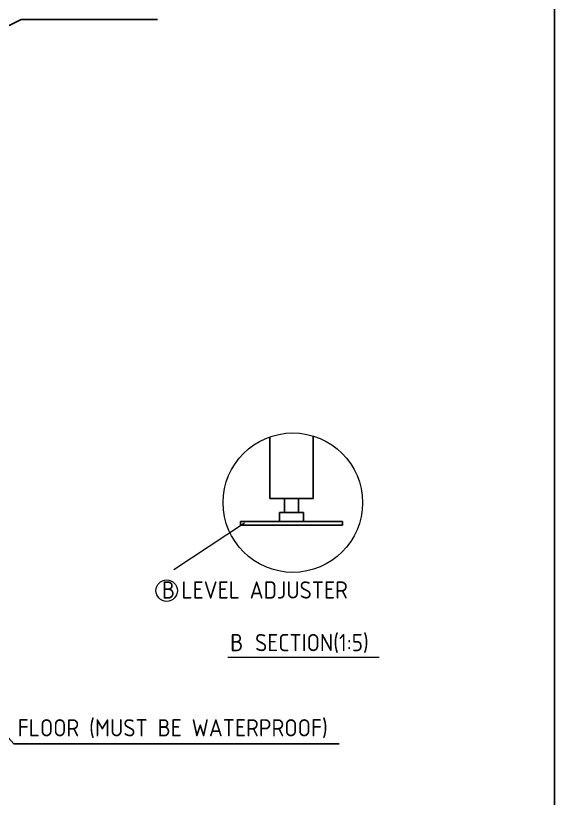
# Model space of a CAD drawing. Header units: millimetres. Extents: x -179594 to 13185, y 0 to 9270.
# Drawn here: x 10837 to 13185, y 2080 to 5489 of the extents above; entities that cross this region are included whole.
import ezdxf

# ---------------------------------------------------------------- set-up
doc = ezdxf.new("R2010")
doc.units = ezdxf.units.MM
doc.header["$MEASUREMENT"] = 0
doc.layers.get('0').update_dxf_attribs({"lineweight": 25})
doc.layers.add('D', color=3, linetype='Continuous', lineweight=13)
doc.styles.get("Standard").update_dxf_attribs({"font": 'KAIU.TTF'})
doc.styles.add('STU25', font='isocp2.shx')
doc.dimstyles.new('STU25$7', dxfattribs={"dimscale": 40, "dimtxt": 2.5, "dimasz": 2, "dimexe": 1.25, "dimexo": 0.625, "dimgap": 1, "dimtad": 0, "dimdec": 4, "dimdsep": 46, "dimtxsty": 'STU25', "dimcen": 2.5, "dimazin": 2, "dimtfac": 1, "dimtdec": 4, "dimtmove": 0, "dimatfit": 3, "dimfxl": 0, "dimtolj": 1, "dimtzin": 0, "dimarcsym": 0})

msp = doc.modelspace()

# ---------------------------------------------------------------- linework, layer by layer
at = {"linetype": 'Continuous'}
for p, q in [((11944.499, 3385.391), (11944.499, 3654.216)), ((12134.499, 3658.191), (12134.499, 3385.391)), ((12134.499, 3385.391), (11944.499, 3385.391)), ((12009.499, 3385.391), (12009.499, 3325.391)), ((12069.499, 3325.391), (12069.499, 3385.391)), ((11987.537, 3325.391), (12091.46, 3325.391)), ((11987.537, 3285.391), (11987.537, 3325.391)), ((12091.46, 3325.391), (12091.46, 3285.391)), ((11816.999, 3285.391), (12261.999, 3285.391)), ((11816.999, 3270.391), (11816.999, 3285.391)), ((12261.999, 3285.391), (12261.999, 3270.391)), ((12261.999, 3270.391), (11816.999, 3270.391))]:
    msp.add_line(p, q, dxfattribs=at)
at = {"layer": 'D', "linetype": 'Continuous'}
msp.add_line((11834.934, 3279.091), (11526.889, 3074.751), dxfattribs=at)
at = {"layer": 'D'}
msp.add_line((11761.959, 2694.925), (12421.74, 2694.925), dxfattribs=at)
for centre, radius in [((12045.534, 3367.778), 303.734), ((11495.571, 2984.7), 46.868)]:
    msp.add_circle(centre, radius, dxfattribs=at)
at = {"layer": 'Defpoints', "color": 6}
msp.add_lwpolyline([(0, 9270), (0, 0), (13185, 0), (13185, 9270)], close=True, dxfattribs=at)

# ---------------------------------------------------------------- texts
at = {"layer": 'D', "color": 11, "char_height": 75, "attachment_point": 1}
for s, insert in [('{\\Fisocp2.shx;\\C3;B\\f???|b0|i0|c0|p65; \\Fisocp2.shx;LEVEL ADJUSTER}', (11474.76, 3025.05)), ('{\\Fisocp2.shx;B} {\\Fisocp2.shx;SECTION(1:5)}', (11772.193, 2795.842)), ('{\\Fisocp2.shx;\\C3;FLOOR (MUST BE WATERPROOF)}', (10846.325, 2424.761))]:
    msp.add_mtext(s, dxfattribs=dict(at, insert=insert))

# ---------------------------------------------------------------- leaders
at = {"layer": 'D'}
for points in [[(10617.907, 5354.578), (10861.367, 5471.925), (11455.416, 5471.925)], [(10521.168, 2654.578), (10830.265, 2317.67), (12246.604, 2317.67)]]:
    msp.add_leader(points, dimstyle='STU25$7', override={"dimgap": 1, "dimtad": 0}, dxfattribs=at)

doc.saveas('drawing.dxf')
